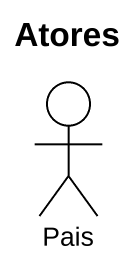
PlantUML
@startuml
title Atores
actor Pais
@enduml
